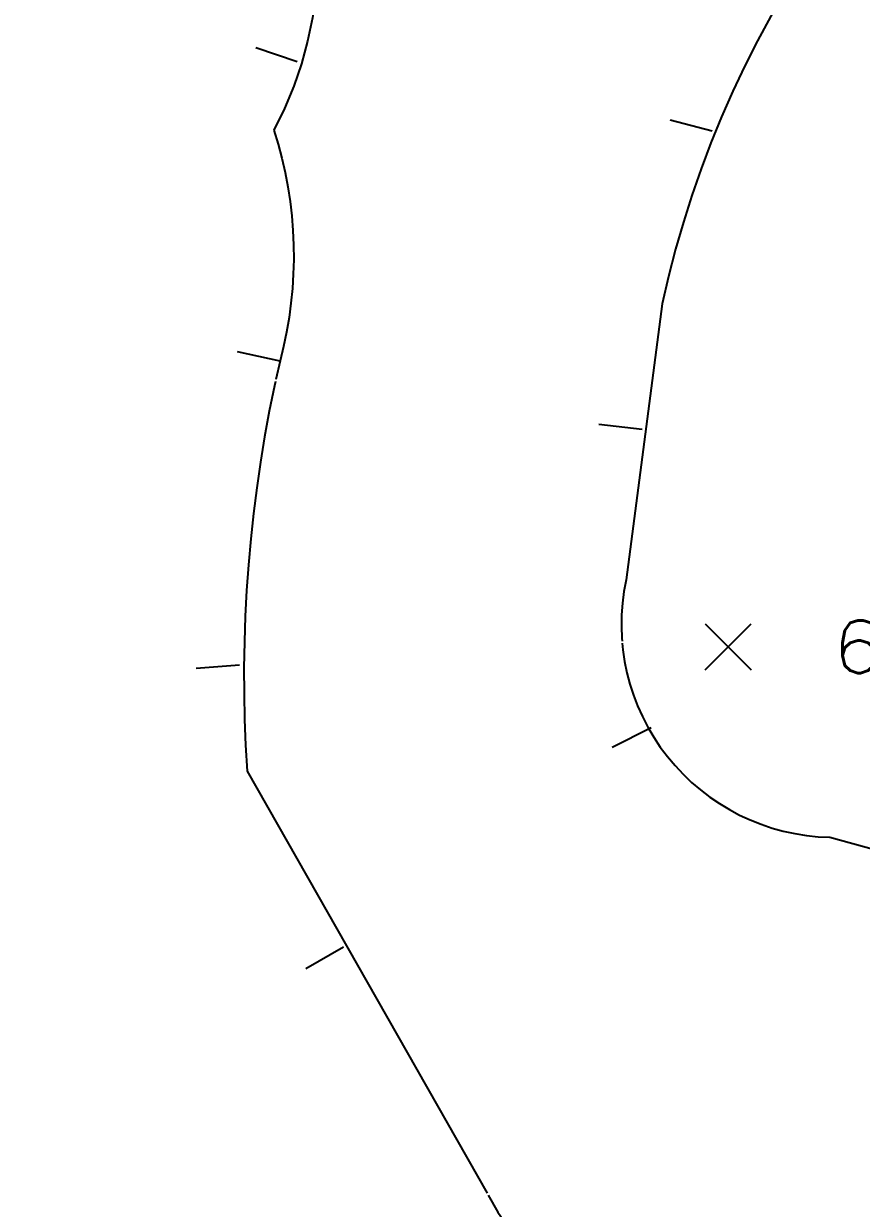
# Model space of a CAD drawing. Header units: feet. Extents: x 1023941 to 1026768, y 90264 to 94497.
# Drawn here: x 1026002.7 to 1026040.9, y 92311.6 to 92365.6 of the extents above; entities that cross this region are included whole.
import ezdxf
from ezdxf.enums import TextEntityAlignment as Align

# ---------------------------------------------------------------- set-up
doc = ezdxf.new("R2010")
doc.units = ezdxf.units.FT
doc.header["$MEASUREMENT"] = 0
doc.linetypes.add('LTP702', pattern=[40, 40, 0])
doc.linetypes.add('LTP706', pattern=[40, 40, 0])
for name, color, linetype in [('CF-DEP_INDX', 11, 'LTP702'), ('CF-DEP_INT', 9, 'LTP706'), ('SPOTELEV', 9, 'Continuous')]:
    doc.layers.add(name, color=color, linetype=linetype)
doc.styles.add('60', font='simplex.shx', dxfattribs={"width": 1.15, "height": 2.4})

# ---------------------------------------------------------------- blocks, each defined once
blk = doc.blocks.new('SPOT')
for p, q in [((-0.5, -0.5), (0.5, 0.5)), ((-0.5, 0.5), (0.5, -0.5))]:
    blk.add_line(p, q)
blk = doc.blocks.new('DEPRESS')
blk.add_line((0.005859, -0.996094), (0.001953, -0.001953))
blk = doc.blocks.new('DEPRESS2')
blk.add_line((0.005859, -0.996094), (0.001953, -0.001953))

msp = doc.modelspace()

# ---------------------------------------------------------------- linework, layer by layer
at = {"layer": 'CF-DEP_INDX', "elevation": 60, "flags": 128}
msp.add_lwpolyline([(1025966.89, 92533.27, 0.08507193), (1025976.87, 92508.41, -0.0811899), (1025980.35, 92500), (1025978.53, 92503.62), (1025984.74, 92484.62, -0.0409721), (1025983.28, 92462.29, 0.18450031), (1025984.66, 92453.19, 0.07573698), (1025998.16, 92429.94, 0.10095241), (1026023.14, 92417.77), (1026031.85, 92414.91), (1026037.85, 92412.67, -0.14841087), (1026038.33, 92398.97, 0.17885623), (1026039.43, 92378.44), (1026040.28, 92371.31, 0.10915891), (1026031.84, 92352.83), (1026030.19, 92340.25, 0.4709525), (1026039.48, 92328.51), (1026052.21, 92324.98), (1026056.11, 92322.44, -0.30180285), (1026050.94, 92287.8, 0.12553087), (1026040.98, 92273.24), (1026040.72, 92268.64, 0.19737421), (1026047.57, 92262), (1026049.06, 92260.89, -0.29067623), (1026044.58, 92248.21), (1026037.58, 92241.73, 0.12221339), (1026036.7, 92234.31, 0.13225284), (1026036.63, 92224.81, 0.06883228), (1026042.54, 92208.54, -0.06313025), (1026043.24, 92198.1), (1026048.78, 92156.49), (1026050.77, 92139.93), (1026050.92, 92137.5, 0.10546837), (1026042.54, 92134.89, 0.45028407), (1026045.88, 92123.06), (1026051.09, 92118.44, -0.09954642), (1026067.03, 92110.55, -0.15072424), (1026069.72, 92104.99, -0.1710635), (1026062.41, 92079.85), (1026059.43, 92074.78)], format="xyb", dxfattribs=at)
at = {"layer": 'CF-DEP_INT', "elevation": 59, "flags": 128}
msp.add_lwpolyline([(1025941.11, 92119.53, -0.05563435), (1025916.03, 92143.83, -0.23845432), (1025910, 92167.84, 0.11607424), (1025909.02, 92192.36, -0.2313141), (1025914.49, 92219.43), (1025916.63, 92222.97), (1025916.71, 92224.06, 0.11922033), (1025906.59, 92224.22, -0.08353169), (1025875.98, 92230.71, 0.01209858), (1025803.13, 92252.36, 0.11702017), (1025790.09, 92254.05), (1025758.84, 92251.94), (1025750.68, 92251.59), (1025743.07, 92254.3, 0.18655795), (1025732.55, 92252.82, -0.10484438), (1025700.4, 92249.56), (1025699.38, 92250.85), (1025698.8, 92257.5), (1025697.81, 92269.88, 0.19221418), (1025690.56, 92281.9), (1025668.06, 92296.3), (1025662.1, 92300.44, -0.2209647), (1025658.57, 92307.89, -0.04544198), (1025661.25, 92324.78, 0.09658749), (1025664.2, 92377.78), (1025663.09, 92387.81, -0.14690116), (1025667.33, 92407.19, -0.04922908), (1025675.37, 92420.23, -0.09897261), (1025680.46, 92424.6, -0.16658065), (1025686.67, 92424.16, 0.20357939), (1025689.49, 92428.4), (1025695.15, 92436.7, 0.23553749), (1025695.75, 92444.09), (1025693.31, 92453.04), (1025690.97, 92457.01), (1025689.32, 92459.09, 0.22569092), (1025674.42, 92455.13, 0.21132726), (1025673.78, 92450.1), (1025675.72, 92436.27, -0.37746227), (1025674.24, 92426.35, -0.25296372), (1025645.72, 92417.86, -0.02693106), (1025617.37, 92422.46, -0.20108646), (1025604.56, 92430.33, -0.04492822), (1025593.3, 92447.77), (1025591.75, 92452.52), (1025591.23, 92455.54, -0.14606752), (1025600.78, 92472.25), (1025607.86, 92480.45, 0.20955548), (1025612.49, 92496.42), (1025612.17, 92500.21, -0.13157481), (1025620.28, 92513.36), (1025647.18, 92544.06), (1025651.5, 92549.28), (1025655.57, 92592.75, -0.164454), (1025686.62, 92635.09, -0.03686922), (1025717.53, 92655.92), (1025767.86, 92685.99, 0.27464762), (1025772.16, 92690.91), (1025772.16, 92690.91, 0.06327886), (1025764.74, 92698.95, -0.12085425), (1025758.09, 92708.12, -0.23587498), (1025758.64, 92712.47), (1025779.62, 92696.71, -0.09950664), (1025786.04, 92680.7, -0.02557275), (1025802.96, 92630.79), (1025812.05, 92586.53, 0.02143717), (1025837.72, 92510.51, 0.03464432), (1025853.25, 92470.33, 0.09754561), (1025859.38, 92449.62, -0.06679489), (1025878.47, 92390.77, 0.01698651), (1025892.26, 92331.52), (1025897.95, 92300.39), (1025899.25, 92287.07, 0.035478), (1025906.06, 92269.51, -0.30642048), (1025906.76, 92261.92, 0.43368766), (1025910.87, 92255, 0.05669942), (1025943.41, 92252.03, 0.19066105), (1025954.25, 92253.77), (1025970.75, 92261.83, 0.07559237), (1025968.65, 92288.51), (1025956.55, 92342.62, -0.02285039), (1025947.74, 92388.86, -0.05276188), (1025959.02, 92394.89, 0.33792055), (1025965.05, 92404.58, -0.16891969), (1025967.06, 92413.11, 0.07991288), (1025970.27, 92420.49), (1025976.69, 92439.58), (1026013.86, 92377.3, -0.25910941), (1026014.14, 92360.76, -0.14397132), (1026014.42, 92350.24, 0.07362539), (1026012.92, 92331.53), (1026024.35, 92311.42, 0.13473401), (1026034.2, 92302.72), (1026056.29, 92307.9, -0.2591472), (1026054.36, 92297.27), (1026046.52, 92285.59), (1026041.1, 92278.09, 0.22508041), (1026038.84, 92270.75, 0.28808891), (1026044.8, 92260.51, -0.37561886), (1026042.5, 92251.47, 0.40117702), (1026034.41, 92236.61, 0.08979408), (1026037.58, 92217, -0.03618371), (1026047.03, 92161.54), (1026048.92, 92147.68), (1026049.27, 92139.95, -0.20888072), (1026043.82, 92137.68, 0.32770745), (1026039.15, 92129.96, -0.04077794), (1026037.68, 92111.93, 0.0997548), (1026045.57, 92102.01), (1026046.64, 92100.26, -0.10051558), (1026027.9, 92078.29), (1026021.99, 92070.97), (1026019.86, 92068.8), (1026006.62, 92077.16)], format="xyb", dxfattribs=at)

# ---------------------------------------------------------------- block references
at = {"layer": 'CF-DEP_INDX', "yscale": 2, "zscale": 2}
for p, xscale, rotation in [((1026034.12, 92360.72, 60), 2.000000000000876, 255.1927140005059), ((1026030.92, 92347.12, 60), 1.999999999996323, 263.2320060011169), ((1026031.33, 92333.52, 60), 2.000000000003302, 296.3409339998369)]:
    msp.add_blockref('DEPRESS', p, dxfattribs=dict(at, xscale=xscale, rotation=rotation))
at = {"layer": 'CF-DEP_INT', "yscale": 2, "zscale": 2}
for p, xscale, rotation in [((1026015.21, 92363.89, 59), 1.999999999992599, 251.1247760011865), ((1026014.42, 92350.24, 59), 2.000000000011024, 257.4503489994722), ((1026012.58, 92336.38, 59), 1.999999999996746, 273.9991899983573), ((1026017.32, 92323.52, 59), 1.999999999993825, 299.4714359997157)]:
    msp.add_blockref('DEPRESS2', p, dxfattribs=dict(at, xscale=xscale, rotation=rotation))
at = {"layer": 'SPOTELEV', "xscale": 2.099999999976717, "yscale": 2.100000000005821, "zscale": 2.1}
msp.add_blockref('SPOT', (1026034.84, 92337.2), dxfattribs=at)

# ---------------------------------------------------------------- texts
at = {"layer": 'SPOTELEV', "style": '60', "width": 1.15}
msp.add_text('60.3', height=2.4, dxfattribs=at).set_placement((1026043.71, 92337.2), align=Align.MIDDLE_CENTER)

doc.saveas('drawing.dxf')
